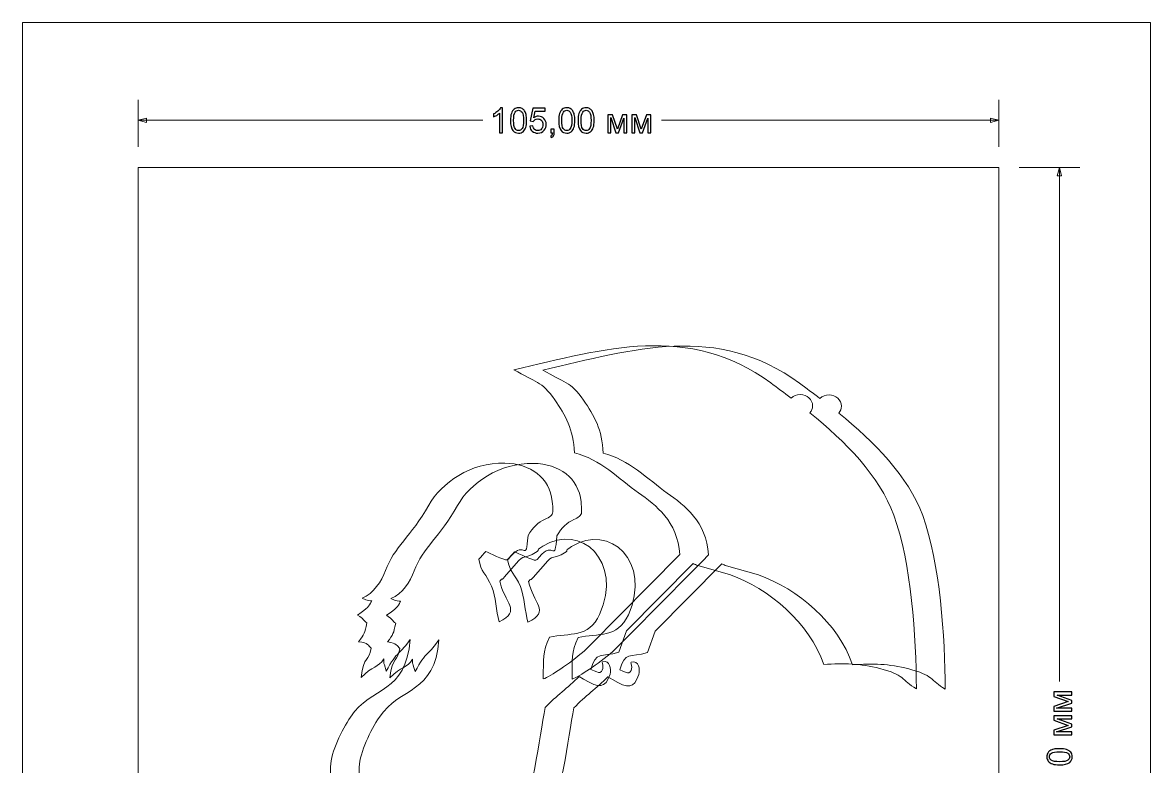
# Model space of a CAD drawing. Header units: centimetres. Extents: x -10 to 3.8, y -4.2 to 13.8.
# Drawn here: x -9.95 to 3.8, y 4.69 to 13.76 of the extents above; entities that cross this region are included whole.
import ezdxf

# ---------------------------------------------------------------- set-up
doc = ezdxf.new("R2010")
doc.units = ezdxf.units.CM
doc.header["$MEASUREMENT"] = 0
doc.layers.add('layer 1', color=7, linetype='Continuous')

msp = doc.modelspace()

# ---------------------------------------------------------------- linework, layer by layer
at = {"layer": 'layer 1', "color": 250, "lineweight": 20}
msp.add_lwpolyline([(-9.9544, -4.18065), (3.80394, -4.18065), (3.80394, 13.75811), (-9.9544, 13.75811), (-9.9544, -4.18065)], close=True, dxfattribs=at)
at = {"layer": 'layer 1', "color": 250, "lineweight": 9}
msp.add_lwpolyline([(-8.54601, -2.80859), (1.95399, -2.80859), (1.95399, 11.99141), (-8.54601, 11.99141), (-8.54601, -2.80859)], close=True, dxfattribs=at)
at = {"layer": 'layer 1', "color": 155, "lineweight": 9}
for points in [[(-8.54601, 12.24141), (-8.54601, 12.24141), (-8.54601, 12.81746), (-8.54601, 12.81746)], [(1.95399, 12.24141), (1.95399, 12.24141), (1.95399, 12.81746), (1.95399, 12.81746)], [(-8.54601, 12.56746), (-8.54601, 12.56746), (-4.33932, 12.56746), (-4.33932, 12.56746)], [(-2.16126, 12.56746), (-2.16126, 12.56746), (1.95399, 12.56746), (1.95399, 12.56746)], [(2.20399, 11.99141), (2.20399, 11.99141), (2.9427, 11.99141), (2.9427, 11.99141)], [(2.6927, 11.99141), (2.6927, 11.99141), (2.6927, 5.72616), (2.6927, 5.72616)]]:
    msp.add_open_spline(points, degree=3, dxfattribs=at)
at = {"layer": 'layer 1', "color": 155}
for points, knots in [([(-4.09843, 12.41528), (-4.09843, 12.41528), (-4.13568, 12.41528), (-4.13568, 12.41528), (-4.13568, 12.41528), (-4.13568, 12.41528), (-4.13568, 12.65249), (-4.13568, 12.65249), (-4.13568, 12.65249), (-4.14464, 12.64388), (-4.15643, 12.63534), (-4.17096, 12.6268), (-4.17096, 12.6268), (-4.1855, 12.61827), (-4.19862, 12.61185), (-4.21019, 12.60761), (-4.21019, 12.60761), (-4.21019, 12.60761), (-4.21019, 12.6436), (-4.21019, 12.6436), (-4.21019, 12.6436), (-4.18938, 12.65333), (-4.17117, 12.66519), (-4.15558, 12.67916), (-4.15558, 12.67916), (-4.13999, 12.69306), (-4.12891, 12.70653), (-4.12242, 12.71965), (-4.12242, 12.71965), (-4.12242, 12.71965), (-4.09843, 12.71965), (-4.09843, 12.71965), (-4.09843, 12.71965), (-4.09843, 12.71965), (-4.09843, 12.41528), (-4.09843, 12.41528)], [0, 0, 0, 0, 0.1, 0.1, 0.1, 0.1, 0.2, 0.2, 0.2, 0.2, 0.3, 0.3, 0.3, 0.3, 0.4, 0.4, 0.4, 0.4, 0.5, 0.5, 0.5, 0.5, 0.6, 0.6, 0.6, 0.6, 0.7, 0.7, 0.7, 0.7, 0.8, 0.8, 0.8, 0.8, 1, 1, 1, 1]), ([(-4.00269, 12.56486), (-4.00269, 12.60063), (-3.99902, 12.62956), (-3.99168, 12.65143), (-3.99168, 12.65143), (-3.98428, 12.67337), (-3.97334, 12.69023), (-3.9588, 12.70202), (-3.9588, 12.70202), (-3.94434, 12.7138), (-3.92607, 12.71965), (-3.90405, 12.71965), (-3.90405, 12.71965), (-3.88783, 12.71965), (-3.87357, 12.71641), (-3.86123, 12.70985), (-3.86123, 12.70985), (-3.84895, 12.70329), (-3.83879, 12.69383), (-3.83089, 12.68148), (-3.83089, 12.68148), (-3.82299, 12.66921), (-3.81678, 12.65418), (-3.81226, 12.63647), (-3.81226, 12.63647), (-3.80768, 12.61876), (-3.80542, 12.59484), (-3.80542, 12.56486), (-3.80542, 12.56486), (-3.80542, 12.5293), (-3.80909, 12.50051), (-3.81635, 12.47864), (-3.81635, 12.47864), (-3.82362, 12.4567), (-3.83456, 12.43983), (-3.84909, 12.42798), (-3.84909, 12.42798), (-3.86356, 12.41613), (-3.8819, 12.4102), (-3.90405, 12.4102), (-3.90405, 12.4102), (-3.93319, 12.4102), (-3.95612, 12.42057), (-3.97277, 12.44139), (-3.97277, 12.44139), (-3.99274, 12.46679), (-4.00269, 12.50792), (-4.00269, 12.56486)], [0, 0, 0, 0, 0.07692308, 0.07692308, 0.07692308, 0.07692308, 0.15384615, 0.15384615, 0.15384615, 0.15384615, 0.23076923, 0.23076923, 0.23076923, 0.23076923, 0.30769231, 0.30769231, 0.30769231, 0.30769231, 0.38461538, 0.38461538, 0.38461538, 0.38461538, 0.46153846, 0.46153846, 0.46153846, 0.46153846, 0.53846154, 0.53846154, 0.53846154, 0.53846154, 0.61538462, 0.61538462, 0.61538462, 0.61538462, 0.69230769, 0.69230769, 0.69230769, 0.69230769, 0.76923077, 0.76923077, 0.76923077, 0.76923077, 0.84615385, 0.84615385, 0.84615385, 0.84615385, 1, 1, 1, 1]), ([(-3.96459, 12.56472), (-3.96459, 12.51483), (-3.9588, 12.48167), (-3.94716, 12.4653), (-3.94716, 12.4653), (-3.93552, 12.44886), (-3.92113, 12.44068), (-3.90405, 12.44068), (-3.90405, 12.44068), (-3.88698, 12.44068), (-3.87259, 12.44893), (-3.86095, 12.46537), (-3.86095, 12.46537), (-3.8493, 12.48188), (-3.84352, 12.51497), (-3.84352, 12.56472), (-3.84352, 12.56472), (-3.84352, 12.6146), (-3.8493, 12.64776), (-3.86095, 12.66413), (-3.86095, 12.66413), (-3.87252, 12.68057), (-3.88705, 12.68875), (-3.90448, 12.68875), (-3.90448, 12.68875), (-3.92155, 12.68875), (-3.93524, 12.68148), (-3.94547, 12.66702), (-3.94547, 12.66702), (-3.95824, 12.64861), (-3.96459, 12.61446), (-3.96459, 12.56472)], [0, 0, 0, 0, 0.11111111, 0.11111111, 0.11111111, 0.11111111, 0.22222222, 0.22222222, 0.22222222, 0.22222222, 0.33333333, 0.33333333, 0.33333333, 0.33333333, 0.44444444, 0.44444444, 0.44444444, 0.44444444, 0.55555556, 0.55555556, 0.55555556, 0.55555556, 0.66666667, 0.66666667, 0.66666667, 0.66666667, 0.77777778, 0.77777778, 0.77777778, 0.77777778, 1, 1, 1, 1]), ([(-3.76725, 12.49487), (-3.76725, 12.49487), (-3.7283, 12.49783), (-3.7283, 12.49783), (-3.7283, 12.49783), (-3.72541, 12.47885), (-3.71871, 12.4646), (-3.70827, 12.455), (-3.70827, 12.455), (-3.69782, 12.44548), (-3.68505, 12.44068), (-3.67003, 12.44068), (-3.67003, 12.44068), (-3.65189, 12.44068), (-3.63672, 12.44745), (-3.62438, 12.46093), (-3.62438, 12.46093), (-3.6121, 12.47448), (-3.60596, 12.4924), (-3.60596, 12.51469), (-3.60596, 12.51469), (-3.60596, 12.53593), (-3.61182, 12.55265), (-3.6236, 12.56493), (-3.6236, 12.56493), (-3.63538, 12.5772), (-3.65098, 12.58334), (-3.67038, 12.58334), (-3.67038, 12.58334), (-3.68244, 12.58334), (-3.69324, 12.58059), (-3.70283, 12.57509), (-3.70283, 12.57509), (-3.71236, 12.56958), (-3.71984, 12.56246), (-3.72534, 12.55371), (-3.72534, 12.55371), (-3.72534, 12.55371), (-3.76048, 12.55879), (-3.76048, 12.55879), (-3.76048, 12.55879), (-3.76048, 12.55879), (-3.73127, 12.71457), (-3.73127, 12.71457), (-3.73127, 12.71457), (-3.73127, 12.71457), (-3.58098, 12.71457), (-3.58098, 12.71457), (-3.58098, 12.71457), (-3.58098, 12.71457), (-3.58098, 12.67901), (-3.58098, 12.67901), (-3.58098, 12.67901), (-3.58098, 12.67901), (-3.70156, 12.67901), (-3.70156, 12.67901), (-3.70156, 12.67901), (-3.70156, 12.67901), (-3.71772, 12.59724), (-3.71772, 12.59724), (-3.71772, 12.59724), (-3.69959, 12.61001), (-3.68054, 12.61636), (-3.66064, 12.61636), (-3.66064, 12.61636), (-3.63425, 12.61636), (-3.61196, 12.60719), (-3.59383, 12.58885), (-3.59383, 12.58885), (-3.57569, 12.5705), (-3.56659, 12.54694), (-3.56659, 12.51815), (-3.56659, 12.51815), (-3.56659, 12.4907), (-3.57456, 12.467), (-3.59051, 12.44703), (-3.59051, 12.44703), (-3.60991, 12.42248), (-3.63644, 12.4102), (-3.67003, 12.4102), (-3.67003, 12.4102), (-3.69754, 12.4102), (-3.71998, 12.41796), (-3.73741, 12.43341), (-3.73741, 12.43341), (-3.75483, 12.44886), (-3.76478, 12.46933), (-3.76725, 12.49487)], [0, 0, 0, 0, 0.04347826, 0.04347826, 0.04347826, 0.04347826, 0.08695652, 0.08695652, 0.08695652, 0.08695652, 0.13043478, 0.13043478, 0.13043478, 0.13043478, 0.17391304, 0.17391304, 0.17391304, 0.17391304, 0.2173913, 0.2173913, 0.2173913, 0.2173913, 0.26086957, 0.26086957, 0.26086957, 0.26086957, 0.30434783, 0.30434783, 0.30434783, 0.30434783, 0.34782609, 0.34782609, 0.34782609, 0.34782609, 0.39130435, 0.39130435, 0.39130435, 0.39130435, 0.43478261, 0.43478261, 0.43478261, 0.43478261, 0.47826087, 0.47826087, 0.47826087, 0.47826087, 0.52173913, 0.52173913, 0.52173913, 0.52173913, 0.56521739, 0.56521739, 0.56521739, 0.56521739, 0.60869565, 0.60869565, 0.60869565, 0.60869565, 0.65217391, 0.65217391, 0.65217391, 0.65217391, 0.69565217, 0.69565217, 0.69565217, 0.69565217, 0.73913043, 0.73913043, 0.73913043, 0.73913043, 0.7826087, 0.7826087, 0.7826087, 0.7826087, 0.82608696, 0.82608696, 0.82608696, 0.82608696, 0.86956522, 0.86956522, 0.86956522, 0.86956522, 0.91304348, 0.91304348, 0.91304348, 0.91304348, 1, 1, 1, 1]), ([(-3.41419, 12.56486), (-3.41419, 12.60063), (-3.41052, 12.62956), (-3.40318, 12.65143), (-3.40318, 12.65143), (-3.39578, 12.67337), (-3.38484, 12.69023), (-3.3703, 12.70202), (-3.3703, 12.70202), (-3.35584, 12.7138), (-3.33757, 12.71965), (-3.31555, 12.71965), (-3.31555, 12.71965), (-3.29933, 12.71965), (-3.28507, 12.71641), (-3.27273, 12.70985), (-3.27273, 12.70985), (-3.26045, 12.70329), (-3.25029, 12.69383), (-3.24239, 12.68148), (-3.24239, 12.68148), (-3.23449, 12.66921), (-3.22828, 12.65418), (-3.22376, 12.63647), (-3.22376, 12.63647), (-3.21918, 12.61876), (-3.21692, 12.59484), (-3.21692, 12.56486), (-3.21692, 12.56486), (-3.21692, 12.5293), (-3.22059, 12.50051), (-3.22785, 12.47864), (-3.22785, 12.47864), (-3.23512, 12.4567), (-3.24606, 12.43983), (-3.26059, 12.42798), (-3.26059, 12.42798), (-3.27506, 12.41613), (-3.2934, 12.4102), (-3.31555, 12.4102), (-3.31555, 12.4102), (-3.34469, 12.4102), (-3.36762, 12.42057), (-3.38427, 12.44139), (-3.38427, 12.44139), (-3.40424, 12.46679), (-3.41419, 12.50792), (-3.41419, 12.56486)], [0, 0, 0, 0, 0.07692308, 0.07692308, 0.07692308, 0.07692308, 0.15384615, 0.15384615, 0.15384615, 0.15384615, 0.23076923, 0.23076923, 0.23076923, 0.23076923, 0.30769231, 0.30769231, 0.30769231, 0.30769231, 0.38461538, 0.38461538, 0.38461538, 0.38461538, 0.46153846, 0.46153846, 0.46153846, 0.46153846, 0.53846154, 0.53846154, 0.53846154, 0.53846154, 0.61538462, 0.61538462, 0.61538462, 0.61538462, 0.69230769, 0.69230769, 0.69230769, 0.69230769, 0.76923077, 0.76923077, 0.76923077, 0.76923077, 0.84615385, 0.84615385, 0.84615385, 0.84615385, 1, 1, 1, 1]), ([(-3.37609, 12.56472), (-3.37609, 12.51483), (-3.3703, 12.48167), (-3.35866, 12.4653), (-3.35866, 12.4653), (-3.34702, 12.44886), (-3.33263, 12.44068), (-3.31555, 12.44068), (-3.31555, 12.44068), (-3.29848, 12.44068), (-3.28409, 12.44893), (-3.27245, 12.46537), (-3.27245, 12.46537), (-3.2608, 12.48188), (-3.25502, 12.51497), (-3.25502, 12.56472), (-3.25502, 12.56472), (-3.25502, 12.6146), (-3.2608, 12.64776), (-3.27245, 12.66413), (-3.27245, 12.66413), (-3.28402, 12.68057), (-3.29855, 12.68875), (-3.31598, 12.68875), (-3.31598, 12.68875), (-3.33305, 12.68875), (-3.34674, 12.68148), (-3.35697, 12.66702), (-3.35697, 12.66702), (-3.36974, 12.64861), (-3.37609, 12.61446), (-3.37609, 12.56472)], [0, 0, 0, 0, 0.11111111, 0.11111111, 0.11111111, 0.11111111, 0.22222222, 0.22222222, 0.22222222, 0.22222222, 0.33333333, 0.33333333, 0.33333333, 0.33333333, 0.44444444, 0.44444444, 0.44444444, 0.44444444, 0.55555556, 0.55555556, 0.55555556, 0.55555556, 0.66666667, 0.66666667, 0.66666667, 0.66666667, 0.77777778, 0.77777778, 0.77777778, 0.77777778, 1, 1, 1, 1]), ([(-3.17875, 12.56486), (-3.17875, 12.60063), (-3.17508, 12.62956), (-3.16774, 12.65143), (-3.16774, 12.65143), (-3.16034, 12.67337), (-3.1494, 12.69023), (-3.13486, 12.70202), (-3.13486, 12.70202), (-3.1204, 12.7138), (-3.10213, 12.71965), (-3.08011, 12.71965), (-3.08011, 12.71965), (-3.06389, 12.71965), (-3.04963, 12.71641), (-3.03729, 12.70985), (-3.03729, 12.70985), (-3.02501, 12.70329), (-3.01485, 12.69383), (-3.00695, 12.68148), (-3.00695, 12.68148), (-2.99905, 12.66921), (-2.99284, 12.65418), (-2.98832, 12.63647), (-2.98832, 12.63647), (-2.98374, 12.61876), (-2.98148, 12.59484), (-2.98148, 12.56486), (-2.98148, 12.56486), (-2.98148, 12.5293), (-2.98515, 12.50051), (-2.99241, 12.47864), (-2.99241, 12.47864), (-2.99968, 12.4567), (-3.01062, 12.43983), (-3.02515, 12.42798), (-3.02515, 12.42798), (-3.03962, 12.41613), (-3.05796, 12.4102), (-3.08011, 12.4102), (-3.08011, 12.4102), (-3.10925, 12.4102), (-3.13218, 12.42057), (-3.14883, 12.44139), (-3.14883, 12.44139), (-3.1688, 12.46679), (-3.17875, 12.50792), (-3.17875, 12.56486)], [0, 0, 0, 0, 0.07692308, 0.07692308, 0.07692308, 0.07692308, 0.15384615, 0.15384615, 0.15384615, 0.15384615, 0.23076923, 0.23076923, 0.23076923, 0.23076923, 0.30769231, 0.30769231, 0.30769231, 0.30769231, 0.38461538, 0.38461538, 0.38461538, 0.38461538, 0.46153846, 0.46153846, 0.46153846, 0.46153846, 0.53846154, 0.53846154, 0.53846154, 0.53846154, 0.61538462, 0.61538462, 0.61538462, 0.61538462, 0.69230769, 0.69230769, 0.69230769, 0.69230769, 0.76923077, 0.76923077, 0.76923077, 0.76923077, 0.84615385, 0.84615385, 0.84615385, 0.84615385, 1, 1, 1, 1]), ([(-3.14065, 12.56472), (-3.14065, 12.51483), (-3.13486, 12.48167), (-3.12322, 12.4653), (-3.12322, 12.4653), (-3.11158, 12.44886), (-3.09719, 12.44068), (-3.08011, 12.44068), (-3.08011, 12.44068), (-3.06304, 12.44068), (-3.04865, 12.44893), (-3.03701, 12.46537), (-3.03701, 12.46537), (-3.02536, 12.48188), (-3.01958, 12.51497), (-3.01958, 12.56472), (-3.01958, 12.56472), (-3.01958, 12.6146), (-3.02536, 12.64776), (-3.03701, 12.66413), (-3.03701, 12.66413), (-3.04858, 12.68057), (-3.06311, 12.68875), (-3.08054, 12.68875), (-3.08054, 12.68875), (-3.09761, 12.68875), (-3.1113, 12.68148), (-3.12153, 12.66702), (-3.12153, 12.66702), (-3.1343, 12.64861), (-3.14065, 12.61446), (-3.14065, 12.56472)], [0, 0, 0, 0, 0.11111111, 0.11111111, 0.11111111, 0.11111111, 0.22222222, 0.22222222, 0.22222222, 0.22222222, 0.33333333, 0.33333333, 0.33333333, 0.33333333, 0.44444444, 0.44444444, 0.44444444, 0.44444444, 0.55555556, 0.55555556, 0.55555556, 0.55555556, 0.66666667, 0.66666667, 0.66666667, 0.66666667, 0.77777778, 0.77777778, 0.77777778, 0.77777778, 1, 1, 1, 1]), ([(-2.81426, 12.63499), (-2.81426, 12.63499), (-2.75697, 12.63499), (-2.75697, 12.63499), (-2.75697, 12.63499), (-2.75697, 12.63499), (-2.6989, 12.45917), (-2.6989, 12.45917), (-2.6989, 12.45917), (-2.6989, 12.45917), (-2.63463, 12.63499), (-2.63463, 12.63499), (-2.63463, 12.63499), (-2.63463, 12.63499), (-2.58143, 12.63499), (-2.58143, 12.63499), (-2.58143, 12.63499), (-2.58143, 12.63499), (-2.58143, 12.41528), (-2.58143, 12.41528), (-2.58143, 12.41528), (-2.58143, 12.41528), (-2.61868, 12.41528), (-2.61868, 12.41528), (-2.61868, 12.41528), (-2.61868, 12.41528), (-2.61868, 12.59216), (-2.61868, 12.59216), (-2.61868, 12.59216), (-2.61868, 12.59216), (-2.68338, 12.41528), (-2.68338, 12.41528), (-2.68338, 12.41528), (-2.68338, 12.41528), (-2.71668, 12.41528), (-2.71668, 12.41528), (-2.71668, 12.41528), (-2.71668, 12.41528), (-2.77785, 12.60063), (-2.77785, 12.60063), (-2.77785, 12.60063), (-2.77785, 12.60063), (-2.77785, 12.41528), (-2.77785, 12.41528), (-2.77785, 12.41528), (-2.77785, 12.41528), (-2.81426, 12.41528), (-2.81426, 12.41528), (-2.81426, 12.41528), (-2.81426, 12.41528), (-2.81426, 12.63499), (-2.81426, 12.63499)], [0, 0, 0, 0, 0.07142857, 0.07142857, 0.07142857, 0.07142857, 0.14285714, 0.14285714, 0.14285714, 0.14285714, 0.21428571, 0.21428571, 0.21428571, 0.21428571, 0.28571429, 0.28571429, 0.28571429, 0.28571429, 0.35714286, 0.35714286, 0.35714286, 0.35714286, 0.42857143, 0.42857143, 0.42857143, 0.42857143, 0.5, 0.5, 0.5, 0.5, 0.57142857, 0.57142857, 0.57142857, 0.57142857, 0.64285714, 0.64285714, 0.64285714, 0.64285714, 0.71428571, 0.71428571, 0.71428571, 0.71428571, 0.78571429, 0.78571429, 0.78571429, 0.78571429, 0.85714286, 0.85714286, 0.85714286, 0.85714286, 1, 1, 1, 1]), ([(-2.52322, 12.63499), (-2.52322, 12.63499), (-2.46593, 12.63499), (-2.46593, 12.63499), (-2.46593, 12.63499), (-2.46593, 12.63499), (-2.40786, 12.45917), (-2.40786, 12.45917), (-2.40786, 12.45917), (-2.40786, 12.45917), (-2.34359, 12.63499), (-2.34359, 12.63499), (-2.34359, 12.63499), (-2.34359, 12.63499), (-2.29039, 12.63499), (-2.29039, 12.63499), (-2.29039, 12.63499), (-2.29039, 12.63499), (-2.29039, 12.41528), (-2.29039, 12.41528), (-2.29039, 12.41528), (-2.29039, 12.41528), (-2.32764, 12.41528), (-2.32764, 12.41528), (-2.32764, 12.41528), (-2.32764, 12.41528), (-2.32764, 12.59216), (-2.32764, 12.59216), (-2.32764, 12.59216), (-2.32764, 12.59216), (-2.39234, 12.41528), (-2.39234, 12.41528), (-2.39234, 12.41528), (-2.39234, 12.41528), (-2.42564, 12.41528), (-2.42564, 12.41528), (-2.42564, 12.41528), (-2.42564, 12.41528), (-2.48681, 12.60063), (-2.48681, 12.60063), (-2.48681, 12.60063), (-2.48681, 12.60063), (-2.48681, 12.41528), (-2.48681, 12.41528), (-2.48681, 12.41528), (-2.48681, 12.41528), (-2.52322, 12.41528), (-2.52322, 12.41528), (-2.52322, 12.41528), (-2.52322, 12.41528), (-2.52322, 12.63499), (-2.52322, 12.63499)], [0, 0, 0, 0, 0.07142857, 0.07142857, 0.07142857, 0.07142857, 0.14285714, 0.14285714, 0.14285714, 0.14285714, 0.21428571, 0.21428571, 0.21428571, 0.21428571, 0.28571429, 0.28571429, 0.28571429, 0.28571429, 0.35714286, 0.35714286, 0.35714286, 0.35714286, 0.42857143, 0.42857143, 0.42857143, 0.42857143, 0.5, 0.5, 0.5, 0.5, 0.57142857, 0.57142857, 0.57142857, 0.57142857, 0.64285714, 0.64285714, 0.64285714, 0.64285714, 0.71428571, 0.71428571, 0.71428571, 0.71428571, 0.78571429, 0.78571429, 0.78571429, 0.78571429, 0.85714286, 0.85714286, 0.85714286, 0.85714286, 1, 1, 1, 1]), ([(-3.51191, 12.41528), (-3.51191, 12.41528), (-3.51191, 12.45761), (-3.51191, 12.45761), (-3.51191, 12.45761), (-3.51191, 12.45761), (-3.46958, 12.45761), (-3.46958, 12.45761), (-3.46958, 12.45761), (-3.46958, 12.45761), (-3.46958, 12.41528), (-3.46958, 12.41528), (-3.46958, 12.41528), (-3.46958, 12.39969), (-3.47233, 12.38706), (-3.47791, 12.37746), (-3.47791, 12.37746), (-3.48341, 12.36787), (-3.49223, 12.36039), (-3.50429, 12.35517), (-3.50429, 12.35517), (-3.50429, 12.35517), (-3.51445, 12.37125), (-3.51445, 12.37125), (-3.51445, 12.37125), (-3.50655, 12.37471), (-3.50077, 12.37979), (-3.4971, 12.38642), (-3.4971, 12.38642), (-3.49336, 12.39313), (-3.49124, 12.40272), (-3.49082, 12.41528), (-3.49082, 12.41528), (-3.49082, 12.41528), (-3.51191, 12.41528), (-3.51191, 12.41528)], [0, 0, 0, 0, 0.1, 0.1, 0.1, 0.1, 0.2, 0.2, 0.2, 0.2, 0.3, 0.3, 0.3, 0.3, 0.4, 0.4, 0.4, 0.4, 0.5, 0.5, 0.5, 0.5, 0.6, 0.6, 0.6, 0.6, 0.7, 0.7, 0.7, 0.7, 0.8, 0.8, 0.8, 0.8, 1, 1, 1, 1]), ([(2.62517, 5.3642), (2.62517, 5.3642), (2.62517, 5.42149), (2.62517, 5.42149), (2.62517, 5.42149), (2.62517, 5.42149), (2.80099, 5.47956), (2.80099, 5.47956), (2.80099, 5.47956), (2.80099, 5.47956), (2.62517, 5.54383), (2.62517, 5.54383), (2.62517, 5.54383), (2.62517, 5.54383), (2.62517, 5.59703), (2.62517, 5.59703), (2.62517, 5.59703), (2.62517, 5.59703), (2.84488, 5.59703), (2.84488, 5.59703), (2.84488, 5.59703), (2.84488, 5.59703), (2.84488, 5.55978), (2.84488, 5.55978), (2.84488, 5.55978), (2.84488, 5.55978), (2.668, 5.55978), (2.668, 5.55978), (2.668, 5.55978), (2.668, 5.55978), (2.84488, 5.49508), (2.84488, 5.49508), (2.84488, 5.49508), (2.84488, 5.49508), (2.84488, 5.46178), (2.84488, 5.46178), (2.84488, 5.46178), (2.84488, 5.46178), (2.65953, 5.40061), (2.65953, 5.40061), (2.65953, 5.40061), (2.65953, 5.40061), (2.84488, 5.40061), (2.84488, 5.40061), (2.84488, 5.40061), (2.84488, 5.40061), (2.84488, 5.3642), (2.84488, 5.3642), (2.84488, 5.3642), (2.84488, 5.3642), (2.62517, 5.3642), (2.62517, 5.3642)], [0, 0, 0, 0, 0.07142857, 0.07142857, 0.07142857, 0.07142857, 0.14285714, 0.14285714, 0.14285714, 0.14285714, 0.21428571, 0.21428571, 0.21428571, 0.21428571, 0.28571429, 0.28571429, 0.28571429, 0.28571429, 0.35714286, 0.35714286, 0.35714286, 0.35714286, 0.42857143, 0.42857143, 0.42857143, 0.42857143, 0.5, 0.5, 0.5, 0.5, 0.57142857, 0.57142857, 0.57142857, 0.57142857, 0.64285714, 0.64285714, 0.64285714, 0.64285714, 0.71428571, 0.71428571, 0.71428571, 0.71428571, 0.78571429, 0.78571429, 0.78571429, 0.78571429, 0.85714286, 0.85714286, 0.85714286, 0.85714286, 1, 1, 1, 1]), ([(2.62517, 5.07316), (2.62517, 5.07316), (2.62517, 5.13045), (2.62517, 5.13045), (2.62517, 5.13045), (2.62517, 5.13045), (2.80099, 5.18852), (2.80099, 5.18852), (2.80099, 5.18852), (2.80099, 5.18852), (2.62517, 5.25279), (2.62517, 5.25279), (2.62517, 5.25279), (2.62517, 5.25279), (2.62517, 5.30599), (2.62517, 5.30599), (2.62517, 5.30599), (2.62517, 5.30599), (2.84488, 5.30599), (2.84488, 5.30599), (2.84488, 5.30599), (2.84488, 5.30599), (2.84488, 5.26874), (2.84488, 5.26874), (2.84488, 5.26874), (2.84488, 5.26874), (2.668, 5.26874), (2.668, 5.26874), (2.668, 5.26874), (2.668, 5.26874), (2.84488, 5.20404), (2.84488, 5.20404), (2.84488, 5.20404), (2.84488, 5.20404), (2.84488, 5.17074), (2.84488, 5.17074), (2.84488, 5.17074), (2.84488, 5.17074), (2.65953, 5.10957), (2.65953, 5.10957), (2.65953, 5.10957), (2.65953, 5.10957), (2.84488, 5.10957), (2.84488, 5.10957), (2.84488, 5.10957), (2.84488, 5.10957), (2.84488, 5.07316), (2.84488, 5.07316), (2.84488, 5.07316), (2.84488, 5.07316), (2.62517, 5.07316), (2.62517, 5.07316)], [0, 0, 0, 0, 0.07142857, 0.07142857, 0.07142857, 0.07142857, 0.14285714, 0.14285714, 0.14285714, 0.14285714, 0.21428571, 0.21428571, 0.21428571, 0.21428571, 0.28571429, 0.28571429, 0.28571429, 0.28571429, 0.35714286, 0.35714286, 0.35714286, 0.35714286, 0.42857143, 0.42857143, 0.42857143, 0.42857143, 0.5, 0.5, 0.5, 0.5, 0.57142857, 0.57142857, 0.57142857, 0.57142857, 0.64285714, 0.64285714, 0.64285714, 0.64285714, 0.71428571, 0.71428571, 0.71428571, 0.71428571, 0.78571429, 0.78571429, 0.78571429, 0.78571429, 0.85714286, 0.85714286, 0.85714286, 0.85714286, 1, 1, 1, 1]), ([(2.6953, 4.70867), (2.65953, 4.70867), (2.6306, 4.71234), (2.60873, 4.71968), (2.60873, 4.71968), (2.58679, 4.72708), (2.56993, 4.73802), (2.55814, 4.75256), (2.55814, 4.75256), (2.54636, 4.76702), (2.54051, 4.78529), (2.54051, 4.80731), (2.54051, 4.80731), (2.54051, 4.82353), (2.54375, 4.83779), (2.55031, 4.85013), (2.55031, 4.85013), (2.55687, 4.86241), (2.56633, 4.87257), (2.57868, 4.88047), (2.57868, 4.88047), (2.59095, 4.88837), (2.60598, 4.89458), (2.62369, 4.8991), (2.62369, 4.8991), (2.6414, 4.90368), (2.66532, 4.90594), (2.6953, 4.90594), (2.6953, 4.90594), (2.73086, 4.90594), (2.75965, 4.90227), (2.78152, 4.89501), (2.78152, 4.89501), (2.80346, 4.88774), (2.82033, 4.8768), (2.83218, 4.86227), (2.83218, 4.86227), (2.84403, 4.8478), (2.84996, 4.82946), (2.84996, 4.80731), (2.84996, 4.80731), (2.84996, 4.77817), (2.83959, 4.75524), (2.81877, 4.73859), (2.81877, 4.73859), (2.79337, 4.71862), (2.75224, 4.70867), (2.6953, 4.70867)], [0, 0, 0, 0, 0.07692308, 0.07692308, 0.07692308, 0.07692308, 0.15384615, 0.15384615, 0.15384615, 0.15384615, 0.23076923, 0.23076923, 0.23076923, 0.23076923, 0.30769231, 0.30769231, 0.30769231, 0.30769231, 0.38461538, 0.38461538, 0.38461538, 0.38461538, 0.46153846, 0.46153846, 0.46153846, 0.46153846, 0.53846154, 0.53846154, 0.53846154, 0.53846154, 0.61538462, 0.61538462, 0.61538462, 0.61538462, 0.69230769, 0.69230769, 0.69230769, 0.69230769, 0.76923077, 0.76923077, 0.76923077, 0.76923077, 0.84615385, 0.84615385, 0.84615385, 0.84615385, 1, 1, 1, 1]), ([(2.69544, 4.74677), (2.74533, 4.74677), (2.77849, 4.75256), (2.79486, 4.7642), (2.79486, 4.7642), (2.8113, 4.77584), (2.81948, 4.79023), (2.81948, 4.80731), (2.81948, 4.80731), (2.81948, 4.82438), (2.81123, 4.83877), (2.79479, 4.85041), (2.79479, 4.85041), (2.77828, 4.86206), (2.74519, 4.86784), (2.69544, 4.86784), (2.69544, 4.86784), (2.64556, 4.86784), (2.6124, 4.86206), (2.59603, 4.85041), (2.59603, 4.85041), (2.57959, 4.83884), (2.57141, 4.82431), (2.57141, 4.80688), (2.57141, 4.80688), (2.57141, 4.78981), (2.57868, 4.77612), (2.59314, 4.76589), (2.59314, 4.76589), (2.61155, 4.75312), (2.6457, 4.74677), (2.69544, 4.74677)], [0, 0, 0, 0, 0.11111111, 0.11111111, 0.11111111, 0.11111111, 0.22222222, 0.22222222, 0.22222222, 0.22222222, 0.33333333, 0.33333333, 0.33333333, 0.33333333, 0.44444444, 0.44444444, 0.44444444, 0.44444444, 0.55555556, 0.55555556, 0.55555556, 0.55555556, 0.66666667, 0.66666667, 0.66666667, 0.66666667, 0.77777778, 0.77777778, 0.77777778, 0.77777778, 1, 1, 1, 1])]:
    msp.add_open_spline(points, degree=3, knots=knots, dxfattribs=at)
at = {"layer": 'layer 1', "color": 155, "lineweight": 9}
for points in [[(-8.44441, 12.54023), (-8.44441, 12.54023), (-8.54601, 12.56746), (-8.54601, 12.56746), (-8.54601, 12.56746), (-8.54601, 12.56746), (-8.44441, 12.59468), (-8.44441, 12.59468), (-8.44441, 12.59468), (-8.44441, 12.59468), (-8.44441, 12.54023), (-8.44441, 12.54023)], [(1.85239, 12.54023), (1.85239, 12.54023), (1.95399, 12.56746), (1.95399, 12.56746), (1.95399, 12.56746), (1.95399, 12.56746), (1.85239, 12.59468), (1.85239, 12.59468), (1.85239, 12.59468), (1.85239, 12.59468), (1.85239, 12.54023), (1.85239, 12.54023)], [(2.66547, 11.88981), (2.66547, 11.88981), (2.6927, 11.99141), (2.6927, 11.99141), (2.6927, 11.99141), (2.6927, 11.99141), (2.71992, 11.88981), (2.71992, 11.88981), (2.71992, 11.88981), (2.71992, 11.88981), (2.66547, 11.88981), (2.66547, 11.88981)]]:
    msp.add_open_spline(points, degree=3, knots=[0, 0, 0, 0, 0.25, 0.25, 0.25, 0.25, 0.5, 0.5, 0.5, 0.5, 1, 1, 1, 1], dxfattribs=at)
at = {"layer": 'layer 1', "color": 250, "lineweight": 9}
for points in [[(-0.4681, 9.22337), (-0.51162, 9.22337), (-0.55086, 9.20658), (-0.57845, 9.17971), (-0.57845, 9.17971), (-0.66325, 9.24414), (-0.74693, 9.30586), (-0.82765, 9.3648), (-0.82765, 9.3648), (-1.83611, 10.10107), (-2.85184, 9.77916), (-3.96023, 9.52606), (-3.96023, 9.52606), (-3.70079, 9.37217), (-3.62294, 9.39173), (-3.46176, 9.1572), (-3.46176, 9.1572), (-3.33529, 8.97318), (-3.23184, 8.79968), (-3.22339, 8.51223), (-3.22339, 8.51223), (-2.91222, 8.4378), (-2.67454, 8.19258), (-2.4422, 8.02618), (-2.4422, 8.02618), (-2.22594, 7.87132), (-1.96605, 7.68232), (-1.93751, 7.27281), (-1.93751, 7.27281), (-2.33792, 6.86808), (-2.71251, 6.48943), (-3.10469, 6.09299), (-3.10469, 6.09299), (-3.28921, 5.94128), (-3.51101, 5.78956), (-3.60306, 5.75584), (-3.60306, 5.75584), (-3.59716, 6.00972), (-3.61747, 6.07855), (-3.52779, 6.26348), (-3.52779, 6.26348), (-3.28323, 6.32499), (-3.0512, 6.24388), (-2.91613, 6.54281), (-2.91613, 6.54281), (-2.6258, 7.18528), (-3.14373, 7.66641), (-3.60953, 7.37391), (-3.60953, 7.37391), (-3.7296, 7.2985), (-3.59945, 7.34553), (-3.73681, 7.27382), (-3.73681, 7.27382), (-3.83318, 7.22353), (-3.81575, 7.2731), (-3.90018, 7.20096), (-3.90018, 7.20096), (-3.90018, 7.20096), (-4.07803, 6.99612), (-4.07803, 6.99612), (-4.07803, 6.99612), (-4.08372, 6.99113), (-4.10144, 6.96417), (-4.10565, 6.97266), (-4.10565, 6.97266), (-4.11001, 6.98142), (-4.12462, 6.95658), (-4.13393, 6.94832), (-4.13393, 6.94832), (-4.08042, 6.68862), (-3.86047, 6.58502), (-4.14086, 6.45261), (-4.14086, 6.45261), (-4.17932, 6.58857), (-4.17894, 6.75573), (-4.23294, 6.88594), (-4.23294, 6.88594), (-4.29698, 7.04038), (-4.366, 7.05748), (-4.38845, 7.21695), (-4.38845, 7.21695), (-4.36789, 7.24016), (-4.32037, 7.29111), (-4.30506, 7.30995), (-4.30506, 7.30995), (-4.26097, 7.29349), (-4.07899, 7.20272), (-4.04538, 7.20704), (-4.04538, 7.20704), (-4.01777, 7.22175), (-4.01106, 7.23836), (-4.00526, 7.24508), (-4.00526, 7.24508), (-3.81408, 7.46613), (-3.82092, 7.14462), (-3.78712, 7.50365), (-3.78712, 7.50365), (-3.73099, 7.60715), (-3.66404, 7.66442), (-3.5808, 7.70254), (-3.5808, 7.70254), (-3.52587, 7.72771), (-3.49059, 7.75092), (-3.48578, 7.79339), (-3.48578, 7.79339), (-3.48382, 7.82858), (-3.48936, 7.88835), (-3.49261, 7.92052), (-3.49261, 7.92052), (-3.52217, 8.21304), (-3.76019, 8.37963), (-4.07231, 8.38811), (-4.07231, 8.38811), (-4.48661, 8.39939), (-4.84626, 8.14771), (-5.00045, 7.87272), (-5.00045, 7.87272), (-5.21246, 7.49462), (-5.42447, 7.35968), (-5.5278, 7.07725), (-5.5278, 7.07725), (-5.57539, 6.94913), (-5.67193, 6.79684), (-5.8118, 6.74118), (-5.8118, 6.74118), (-5.74196, 6.70214), (-5.7188, 6.71195), (-5.69367, 6.70889), (-5.69367, 6.70889), (-5.74054, 6.62509), (-5.73285, 6.63022), (-5.86675, 6.53564), (-5.86675, 6.53564), (-5.7885, 6.48697), (-5.80049, 6.47133), (-5.75406, 6.43876), (-5.75406, 6.43876), (-5.78117, 6.31382), (-5.78127, 6.30436), (-5.85588, 6.21053), (-5.85588, 6.21053), (-5.73055, 6.19176), (-5.74182, 6.16748), (-5.70255, 6.12948), (-5.70255, 6.12948), (-5.72792, 5.9716), (-5.79162, 6.04398), (-5.82581, 5.77203), (-5.82581, 5.77203), (-5.68606, 5.91596), (-5.61208, 5.8973), (-5.54841, 5.99985), (-5.54841, 5.99985), (-5.54603, 5.91383), (-5.56065, 6.01198), (-5.51697, 5.84926), (-5.51697, 5.84926), (-5.38923, 6.09982), (-5.34057, 6.06201), (-5.22721, 6.23892), (-5.22721, 6.23892), (-5.27374, 5.56916), (-5.69799, 5.67809), (-5.95416, 5.29143), (-5.95416, 5.29143), (-6.06039, 5.13108), (-6.19144, 4.87582), (-6.19872, 4.6832), (-6.19872, 4.6832), (-6.21047, 4.37234), (-5.9922, 4.37288), (-6.15738, 3.98089), (-6.15738, 3.98089), (-6.392, 3.92735), (-6.66425, 3.93464), (-6.87082, 4.0687), (-6.87082, 4.0687), (-7.12869, 4.20572), (-7.15076, 4.16391), (-7.02406, 4.01896), (-7.02406, 4.01896), (-7.02406, 4.01896), (-6.76064, 3.76708), (-6.76064, 3.76708), (-6.76064, 3.76708), (-6.91515, 3.74439), (-7.13819, 3.8247), (-7.23579, 3.91187), (-7.23579, 3.91187), (-7.32622, 3.85897), (-7.3919, 3.82968), (-7.52547, 3.79721), (-7.52547, 3.79721), (-7.80943, 3.72817), (-7.72443, 3.80774), (-7.81342, 3.60127), (-7.81342, 3.60127), (-7.18256, 3.6581), (-7.30264, 3.61559), (-6.74364, 3.44946), (-6.74364, 3.44946), (-6.74364, 3.44946), (-6.54482, 3.39061), (-6.54482, 3.39061), (-6.54482, 3.39061), (-6.74573, 3.37444), (-6.6783, 3.2843), (-6.72315, 3.0224), (-6.72315, 3.0224), (-6.72315, 3.0224), (-6.94644, 2.96931), (-6.94644, 2.96931), (-6.94644, 2.96931), (-7.00261, 2.7896), (-7.16728, 2.66477), (-7.09433, 2.48192), (-7.09433, 2.48192), (-6.94023, 2.64871), (-6.97933, 2.72885), (-6.71553, 2.80217), (-6.71553, 2.80217), (-6.65685, 2.44542), (-6.55174, 2.51059), (-6.4502, 2.26694), (-6.4502, 2.26694), (-6.3119, 2.06234), (-6.4912, 1.84279), (-6.42733, 1.58341), (-6.42733, 1.58341), (-6.42733, 1.58341), (-6.24008, 1.29699), (-6.24008, 1.29699), (-6.24008, 1.29699), (-6.04809, 1.19266), (-6.09431, 1.10931), (-6.05385, 0.95989), (-6.05385, 0.95989), (-6.04339, 0.78624), (-5.98571, 0.6298), (-5.82085, 0.51886), (-5.82085, 0.51886), (-5.69541, 0.32299), (-5.61345, 0.11001), (-5.53193, 0.10761), (-5.53193, 0.10761), (-4.9534, 0.09049), (-5.48713, 1.65162), (-5.27407, 2.53685), (-5.27407, 2.53685), (-5.26323, 2.58182), (-5.24965, 2.67081), (-5.23076, 2.72862), (-5.23076, 2.72862), (-5.16284, 2.9365), (-5.19176, 2.81815), (-5.16047, 2.87687), (-5.16047, 2.87687), (-5.16047, 2.87687), (-5.06381, 1.52665), (-5.06381, 1.52665), (-5.06381, 1.52665), (-4.97782, 1.47996), (-4.99921, 1.49572), (-4.93659, 1.44492), (-4.93659, 1.44492), (-4.91814, 0.90094), (-4.84302, 0.51699), (-4.79884, 0.01016), (-4.79884, 0.01016), (-4.76462, -0.38213), (-4.79702, -0.69751), (-5.12915, -0.81698), (-5.12915, -0.81698), (-5.38246, -0.90807), (-5.29864, -0.79448), (-5.36089, -0.99546), (-5.36089, -0.99546), (-5.15436, -1.06083), (-5.04334, -1.01657), (-4.80721, -0.99496), (-4.80721, -0.99496), (-4.98428, -1.37879), (-5.2411, -1.28611), (-5.46779, -1.50315), (-5.46779, -1.50315), (-5.41108, -1.61453), (-5.45545, -1.54522), (-5.37738, -1.63203), (-5.37738, -1.63203), (-5.37738, -1.63203), (-4.77411, -1.63203), (-4.77411, -1.63203), (-4.77411, -1.63203), (-4.39402, -1.32769), (-4.16693, -1.75148), (-4.11477, -1.11518), (-4.11477, -1.11518), (-4.07901, -0.67917), (-4.21734, -0.61356), (-4.1004, 0.03453), (-4.1004, 0.03453), (-4.02449, 0.45526), (-4.15075, 1.15974), (-4.16564, 1.62613), (-4.16564, 1.62613), (-4.03937, 1.55348), (-4.08834, 1.56185), (-3.93068, 1.52628), (-3.93068, 1.52628), (-3.90438, 1.95908), (-3.89507, 2.3598), (-3.88015, 2.79957), (-3.88015, 2.79957), (-3.86493, 3.24748), (-3.92593, 3.60672), (-3.9303, 4.02533), (-3.9303, 4.02533), (-3.72896, 4.26936), (-3.65295, 5.05012), (-3.57974, 5.40657), (-3.57974, 5.40657), (-3.44367, 5.55339), (-3.30357, 5.64534), (-3.16499, 5.78758), (-3.16499, 5.78758), (-3.16499, 5.78758), (-3.10992, 5.75359), (-3.10992, 5.75359), (-3.10992, 5.75359), (-2.91543, 5.63923), (-2.85078, 5.63921), (-2.7878, 5.81345), (-2.7878, 5.81345), (-2.77377, 5.87331), (-2.78469, 5.9879), (-2.88182, 5.96404), (-2.88182, 5.96404), (-2.89135, 5.9617), (-2.87316, 5.93256), (-2.87407, 5.90298), (-2.87407, 5.90298), (-2.87487, 5.87679), (-2.88473, 5.84699), (-2.91098, 5.83617), (-2.91098, 5.83617), (-2.92849, 5.82898), (-2.96164, 5.84596), (-3.0213, 5.87251), (-3.0213, 5.87251), (-2.95786, 6.09517), (-2.9002, 6.01732), (-2.681, 6.08212), (-2.681, 6.08212), (-2.681, 6.08212), (-2.58721, 6.34212), (-2.58721, 6.34212), (-2.58721, 6.34212), (-2.58721, 6.34212), (-1.77506, 7.16302), (-1.77506, 7.16302), (-1.77506, 7.16302), (-1.75261, 7.1499), (-1.74261, 7.14742), (-1.7178, 7.13994), (-1.7178, 7.13994), (-1.7178, 7.13994), (-1.3292, 7.02861), (-1.3292, 7.02861), (-1.3292, 7.02861), (-0.8486, 6.85924), (-0.35442, 6.44031), (-0.18046, 5.93303), (-0.18046, 5.93303), (0.06874, 5.94876), (0.26013, 5.94508), (0.50358, 5.88308), (0.50358, 5.88308), (0.80035, 5.80751), (0.77014, 5.74633), (0.94856, 5.63434), (0.94856, 5.63434), (0.94856, 6.26539), (0.88528, 7.17321), (0.67451, 7.7511), (0.67451, 7.7511), (0.49851, 8.23365), (0.08071, 8.65112), (-0.34913, 8.99998), (-0.34913, 8.99998), (-0.3289, 9.02346), (-0.31685, 9.05308), (-0.31685, 9.08527), (-0.31685, 9.08527), (-0.31685, 9.16154), (-0.38457, 9.22337), (-0.4681, 9.22337)], [(-0.11682, 9.21937), (-0.16034, 9.21937), (-0.19958, 9.20258), (-0.22717, 9.17571), (-0.22717, 9.17571), (-0.31197, 9.24014), (-0.39565, 9.30186), (-0.47637, 9.3608), (-0.47637, 9.3608), (-1.48483, 10.09707), (-2.50056, 9.77516), (-3.60895, 9.52206), (-3.60895, 9.52206), (-3.34951, 9.36817), (-3.27166, 9.38773), (-3.11048, 9.1532), (-3.11048, 9.1532), (-2.98401, 8.96918), (-2.88056, 8.79568), (-2.87211, 8.50823), (-2.87211, 8.50823), (-2.56094, 8.4338), (-2.32326, 8.18858), (-2.09092, 8.02218), (-2.09092, 8.02218), (-1.87466, 7.86732), (-1.61477, 7.67832), (-1.58623, 7.26881), (-1.58623, 7.26881), (-1.98664, 6.86408), (-2.36123, 6.48543), (-2.75342, 6.08899), (-2.75342, 6.08899), (-2.93793, 5.93728), (-3.15973, 5.78556), (-3.25178, 5.75184), (-3.25178, 5.75184), (-3.24588, 6.00572), (-3.26619, 6.07455), (-3.17651, 6.25948), (-3.17651, 6.25948), (-2.93195, 6.32099), (-2.69992, 6.23988), (-2.56485, 6.53881), (-2.56485, 6.53881), (-2.27452, 7.18128), (-2.79245, 7.66241), (-3.25825, 7.36991), (-3.25825, 7.36991), (-3.37832, 7.2945), (-3.24817, 7.34153), (-3.38553, 7.26982), (-3.38553, 7.26982), (-3.4819, 7.21953), (-3.46447, 7.2691), (-3.5489, 7.19696), (-3.5489, 7.19696), (-3.5489, 7.19696), (-3.72675, 6.99212), (-3.72675, 6.99212), (-3.72675, 6.99212), (-3.73244, 6.98713), (-3.75016, 6.96017), (-3.75437, 6.96866), (-3.75437, 6.96866), (-3.75873, 6.97742), (-3.77334, 6.95258), (-3.78265, 6.94432), (-3.78265, 6.94432), (-3.72914, 6.68462), (-3.50919, 6.58102), (-3.78958, 6.44861), (-3.78958, 6.44861), (-3.82804, 6.58457), (-3.82766, 6.75173), (-3.88166, 6.88194), (-3.88166, 6.88194), (-3.9457, 7.03639), (-4.01472, 7.05348), (-4.03717, 7.21295), (-4.03717, 7.21295), (-4.01661, 7.23616), (-3.96909, 7.28711), (-3.95378, 7.30595), (-3.95378, 7.30595), (-3.90969, 7.28949), (-3.72771, 7.19872), (-3.6941, 7.20304), (-3.6941, 7.20304), (-3.66649, 7.21775), (-3.65978, 7.23436), (-3.65398, 7.24108), (-3.65398, 7.24108), (-3.4628, 7.46213), (-3.46964, 7.14062), (-3.43584, 7.49965), (-3.43584, 7.49965), (-3.37971, 7.60316), (-3.31276, 7.66042), (-3.22952, 7.69854), (-3.22952, 7.69854), (-3.17459, 7.72371), (-3.13931, 7.74692), (-3.1345, 7.78939), (-3.1345, 7.78939), (-3.13254, 7.82458), (-3.13808, 7.88435), (-3.14133, 7.91652), (-3.14133, 7.91652), (-3.17089, 8.20904), (-3.40891, 8.37563), (-3.72103, 8.38411), (-3.72103, 8.38411), (-4.13533, 8.39539), (-4.49498, 8.14371), (-4.64917, 7.86872), (-4.64917, 7.86872), (-4.86118, 7.49062), (-5.07319, 7.35568), (-5.17652, 7.07325), (-5.17652, 7.07325), (-5.22411, 6.94513), (-5.32065, 6.79284), (-5.46052, 6.73718), (-5.46052, 6.73718), (-5.39068, 6.69814), (-5.36752, 6.70795), (-5.34239, 6.70489), (-5.34239, 6.70489), (-5.38926, 6.6211), (-5.38157, 6.62623), (-5.51547, 6.53164), (-5.51547, 6.53164), (-5.43722, 6.48297), (-5.44921, 6.46733), (-5.40278, 6.43476), (-5.40278, 6.43476), (-5.42989, 6.30982), (-5.42999, 6.30036), (-5.5046, 6.20653), (-5.5046, 6.20653), (-5.37927, 6.18776), (-5.39054, 6.16348), (-5.35127, 6.12548), (-5.35127, 6.12548), (-5.37664, 5.9676), (-5.44034, 6.03998), (-5.47453, 5.76803), (-5.47453, 5.76803), (-5.33478, 5.91196), (-5.2608, 5.8933), (-5.19713, 5.99585), (-5.19713, 5.99585), (-5.19475, 5.90983), (-5.20938, 6.00798), (-5.16569, 5.84526), (-5.16569, 5.84526), (-5.03795, 6.09582), (-4.98929, 6.05801), (-4.87593, 6.23492), (-4.87593, 6.23492), (-4.92246, 5.56516), (-5.34671, 5.67409), (-5.60288, 5.28743), (-5.60288, 5.28743), (-5.70911, 5.12708), (-5.84016, 4.87182), (-5.84744, 4.6792), (-5.84744, 4.6792), (-5.85919, 4.36834), (-5.64092, 4.36888), (-5.8061, 3.97689), (-5.8061, 3.97689), (-6.04072, 3.92335), (-6.31297, 3.93064), (-6.51954, 4.0647), (-6.51954, 4.0647), (-6.77741, 4.20172), (-6.79948, 4.15991), (-6.67278, 4.01496), (-6.67278, 4.01496), (-6.67278, 4.01496), (-6.40936, 3.76308), (-6.40936, 3.76308), (-6.40936, 3.76308), (-6.56387, 3.74039), (-6.78691, 3.8207), (-6.88451, 3.90787), (-6.88451, 3.90787), (-6.97494, 3.85497), (-7.04062, 3.82568), (-7.17419, 3.79321), (-7.17419, 3.79321), (-7.45815, 3.72417), (-7.37315, 3.80374), (-7.46214, 3.59727), (-7.46214, 3.59727), (-6.83128, 3.6541), (-6.95136, 3.61159), (-6.39236, 3.44546), (-6.39236, 3.44546), (-6.39236, 3.44546), (-6.19354, 3.38661), (-6.19354, 3.38661), (-6.19354, 3.38661), (-6.39445, 3.37044), (-6.32702, 3.2803), (-6.37187, 3.0184), (-6.37187, 3.0184), (-6.37187, 3.0184), (-6.59516, 2.96531), (-6.59516, 2.96531), (-6.59516, 2.96531), (-6.65133, 2.7856), (-6.816, 2.66077), (-6.74305, 2.47792), (-6.74305, 2.47792), (-6.58895, 2.64471), (-6.62805, 2.72485), (-6.36425, 2.79817), (-6.36425, 2.79817), (-6.30557, 2.44142), (-6.20046, 2.50659), (-6.09892, 2.26294), (-6.09892, 2.26294), (-5.96062, 2.05834), (-6.13992, 1.83879), (-6.07605, 1.57941), (-6.07605, 1.57941), (-6.07605, 1.57941), (-5.8888, 1.29299), (-5.8888, 1.29299), (-5.8888, 1.29299), (-5.69681, 1.18866), (-5.74303, 1.10531), (-5.70257, 0.95589), (-5.70257, 0.95589), (-5.69211, 0.78224), (-5.63443, 0.6258), (-5.46957, 0.51486), (-5.46957, 0.51486), (-5.34413, 0.31899), (-5.26217, 0.10601), (-5.18065, 0.10361), (-5.18065, 0.10361), (-4.60212, 0.08649), (-5.13585, 1.64762), (-4.92279, 2.53285), (-4.92279, 2.53285), (-4.91195, 2.57782), (-4.89837, 2.66681), (-4.87948, 2.72462), (-4.87948, 2.72462), (-4.81156, 2.9325), (-4.84048, 2.81415), (-4.80919, 2.87287), (-4.80919, 2.87287), (-4.80919, 2.87287), (-4.71253, 1.52265), (-4.71253, 1.52265), (-4.71253, 1.52265), (-4.62654, 1.47596), (-4.64793, 1.49172), (-4.58531, 1.44092), (-4.58531, 1.44092), (-4.56686, 0.89694), (-4.49174, 0.51299), (-4.44756, 0.00616), (-4.44756, 0.00616), (-4.41334, -0.38613), (-4.44574, -0.70151), (-4.77787, -0.82098), (-4.77787, -0.82098), (-5.03118, -0.91207), (-4.94736, -0.79848), (-5.00961, -0.99946), (-5.00961, -0.99946), (-4.80308, -1.06483), (-4.69206, -1.02057), (-4.45593, -0.99896), (-4.45593, -0.99896), (-4.633, -1.38279), (-4.88982, -1.29011), (-5.11651, -1.50715), (-5.11651, -1.50715), (-5.0598, -1.61853), (-5.10417, -1.54922), (-5.0261, -1.63603), (-5.0261, -1.63603), (-5.0261, -1.63603), (-4.42283, -1.63603), (-4.42283, -1.63603), (-4.42283, -1.63603), (-4.04274, -1.33169), (-3.81565, -1.75548), (-3.76349, -1.11918), (-3.76349, -1.11918), (-3.72773, -0.68317), (-3.86606, -0.61756), (-3.74912, 0.03053), (-3.74912, 0.03053), (-3.67321, 0.45126), (-3.79947, 1.15574), (-3.81436, 1.62213), (-3.81436, 1.62213), (-3.68809, 1.54948), (-3.73706, 1.55785), (-3.5794, 1.52228), (-3.5794, 1.52228), (-3.5531, 1.95508), (-3.54379, 2.3558), (-3.52887, 2.79557), (-3.52887, 2.79557), (-3.51365, 3.24348), (-3.57465, 3.60272), (-3.57902, 4.02133), (-3.57902, 4.02133), (-3.37768, 4.26536), (-3.30167, 5.04612), (-3.22846, 5.40257), (-3.22846, 5.40257), (-3.09239, 5.54939), (-2.95229, 5.64134), (-2.81371, 5.78358), (-2.81371, 5.78358), (-2.81371, 5.78358), (-2.75864, 5.74959), (-2.75864, 5.74959), (-2.75864, 5.74959), (-2.56415, 5.63523), (-2.4995, 5.63521), (-2.43652, 5.80945), (-2.43652, 5.80945), (-2.42249, 5.86931), (-2.43341, 5.9839), (-2.53054, 5.96004), (-2.53054, 5.96004), (-2.54007, 5.9577), (-2.52188, 5.92856), (-2.52279, 5.89898), (-2.52279, 5.89898), (-2.52359, 5.87279), (-2.53345, 5.84299), (-2.5597, 5.83217), (-2.5597, 5.83217), (-2.57721, 5.82498), (-2.61036, 5.84196), (-2.67002, 5.86851), (-2.67002, 5.86851), (-2.60658, 6.09117), (-2.54892, 6.01332), (-2.32972, 6.07812), (-2.32972, 6.07812), (-2.32972, 6.07812), (-2.23593, 6.33812), (-2.23593, 6.33812), (-2.23593, 6.33812), (-2.23593, 6.33812), (-1.42378, 7.15902), (-1.42378, 7.15902), (-1.42378, 7.15902), (-1.40133, 7.1459), (-1.39133, 7.14342), (-1.36652, 7.13594), (-1.36652, 7.13594), (-1.36652, 7.13594), (-0.97792, 7.02461), (-0.97792, 7.02461), (-0.97792, 7.02461), (-0.49732, 6.85524), (-0.00314, 6.43631), (0.17082, 5.92903), (0.17082, 5.92903), (0.42002, 5.94476), (0.61141, 5.94108), (0.85486, 5.87908), (0.85486, 5.87908), (1.15163, 5.80351), (1.12142, 5.74233), (1.29984, 5.63034), (1.29984, 5.63034), (1.29984, 6.26139), (1.23656, 7.16921), (1.02579, 7.7471), (1.02579, 7.7471), (0.84979, 8.22965), (0.43199, 8.64712), (0.00215, 8.99598), (0.00215, 8.99598), (0.02238, 9.01946), (0.03443, 9.04908), (0.03443, 9.08127), (0.03443, 9.08127), (0.03443, 9.15754), (-0.03329, 9.21937), (-0.11682, 9.21937)]]:
    msp.add_open_spline(points, degree=3, knots=[0, 0, 0, 0, 0.01, 0.01, 0.01, 0.01, 0.02, 0.02, 0.02, 0.02, 0.03, 0.03, 0.03, 0.03, 0.04, 0.04, 0.04, 0.04, 0.05, 0.05, 0.05, 0.05, 0.06, 0.06, 0.06, 0.06, 0.07, 0.07, 0.07, 0.07, 0.08, 0.08, 0.08, 0.08, 0.09, 0.09, 0.09, 0.09, 0.1, 0.1, 0.1, 0.1, 0.11, 0.11, 0.11, 0.11, 0.12, 0.12, 0.12, 0.12, 0.13, 0.13, 0.13, 0.13, 0.14, 0.14, 0.14, 0.14, 0.15, 0.15, 0.15, 0.15, 0.16, 0.16, 0.16, 0.16, 0.17, 0.17, 0.17, 0.17, 0.18, 0.18, 0.18, 0.18, 0.19, 0.19, 0.19, 0.19, 0.2, 0.2, 0.2, 0.2, 0.21, 0.21, 0.21, 0.21, 0.22, 0.22, 0.22, 0.22, 0.23, 0.23, 0.23, 0.23, 0.24, 0.24, 0.24, 0.24, 0.25, 0.25, 0.25, 0.25, 0.26, 0.26, 0.26, 0.26, 0.27, 0.27, 0.27, 0.27, 0.28, 0.28, 0.28, 0.28, 0.29, 0.29, 0.29, 0.29, 0.3, 0.3, 0.3, 0.3, 0.31, 0.31, 0.31, 0.31, 0.32, 0.32, 0.32, 0.32, 0.33, 0.33, 0.33, 0.33, 0.34, 0.34, 0.34, 0.34, 0.35, 0.35, 0.35, 0.35, 0.36, 0.36, 0.36, 0.36, 0.37, 0.37, 0.37, 0.37, 0.38, 0.38, 0.38, 0.38, 0.39, 0.39, 0.39, 0.39, 0.4, 0.4, 0.4, 0.4, 0.41, 0.41, 0.41, 0.41, 0.42, 0.42, 0.42, 0.42, 0.43, 0.43, 0.43, 0.43, 0.44, 0.44, 0.44, 0.44, 0.45, 0.45, 0.45, 0.45, 0.46, 0.46, 0.46, 0.46, 0.47, 0.47, 0.47, 0.47, 0.48, 0.48, 0.48, 0.48, 0.49, 0.49, 0.49, 0.49, 0.5, 0.5, 0.5, 0.5, 0.51, 0.51, 0.51, 0.51, 0.52, 0.52, 0.52, 0.52, 0.53, 0.53, 0.53, 0.53, 0.54, 0.54, 0.54, 0.54, 0.55, 0.55, 0.55, 0.55, 0.56, 0.56, 0.56, 0.56, 0.57, 0.57, 0.57, 0.57, 0.58, 0.58, 0.58, 0.58, 0.59, 0.59, 0.59, 0.59, 0.6, 0.6, 0.6, 0.6, 0.61, 0.61, 0.61, 0.61, 0.62, 0.62, 0.62, 0.62, 0.63, 0.63, 0.63, 0.63, 0.64, 0.64, 0.64, 0.64, 0.65, 0.65, 0.65, 0.65, 0.66, 0.66, 0.66, 0.66, 0.67, 0.67, 0.67, 0.67, 0.68, 0.68, 0.68, 0.68, 0.69, 0.69, 0.69, 0.69, 0.7, 0.7, 0.7, 0.7, 0.71, 0.71, 0.71, 0.71, 0.72, 0.72, 0.72, 0.72, 0.73, 0.73, 0.73, 0.73, 0.74, 0.74, 0.74, 0.74, 0.75, 0.75, 0.75, 0.75, 0.76, 0.76, 0.76, 0.76, 0.77, 0.77, 0.77, 0.77, 0.78, 0.78, 0.78, 0.78, 0.79, 0.79, 0.79, 0.79, 0.8, 0.8, 0.8, 0.8, 0.81, 0.81, 0.81, 0.81, 0.82, 0.82, 0.82, 0.82, 0.83, 0.83, 0.83, 0.83, 0.84, 0.84, 0.84, 0.84, 0.85, 0.85, 0.85, 0.85, 0.86, 0.86, 0.86, 0.86, 0.87, 0.87, 0.87, 0.87, 0.88, 0.88, 0.88, 0.88, 0.89, 0.89, 0.89, 0.89, 0.9, 0.9, 0.9, 0.9, 0.91, 0.91, 0.91, 0.91, 0.92, 0.92, 0.92, 0.92, 0.93, 0.93, 0.93, 0.93, 0.94, 0.94, 0.94, 0.94, 0.95, 0.95, 0.95, 0.95, 0.96, 0.96, 0.96, 0.96, 0.97, 0.97, 0.97, 0.97, 0.98, 0.98, 0.98, 0.98, 1, 1, 1, 1], dxfattribs=at)

doc.saveas('drawing.dxf')
